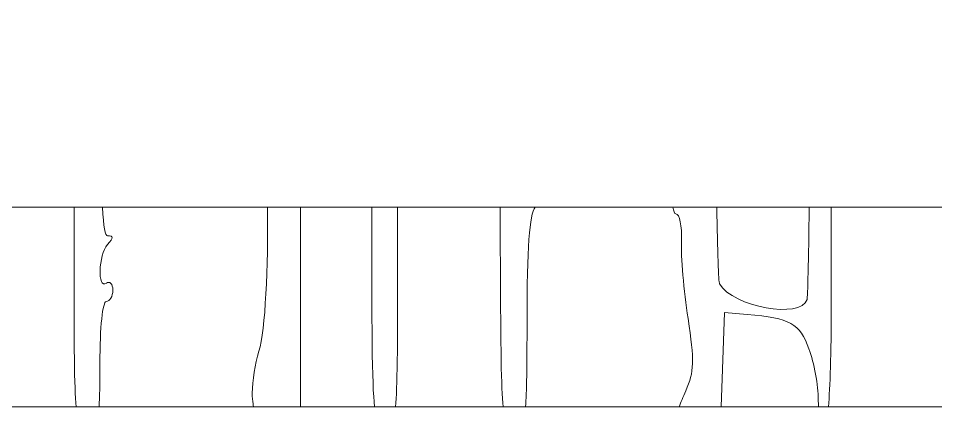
# Model space of a CAD drawing. Header units: centimetres. Extents: x -18.3 to 18.3, y -25.5 to 25.5.
# Drawn here: x -2.336 to -0.498, y -21.176 to -20.398 of the extents above; entities that cross this region are included whole.
import ezdxf

# ---------------------------------------------------------------- set-up
doc = ezdxf.new("R2010")
doc.units = ezdxf.units.CM
doc.header["$MEASUREMENT"] = 0
doc.layers.add('layer 1', color=7, linetype='Continuous')

msp = doc.modelspace()

# ---------------------------------------------------------------- linework, layer by layer
at = {"layer": 'layer 1', "color": 1, "lineweight": 9}
msp.add_open_spline([(-7.46346, -17.77613), (-7.46346, -17.77613), (-3.35372, -15.17736), (-3.35372, -15.17736), (-3.35372, -15.17736), (-3.35372, -15.17736), (0.48334, -15.17736), (0.48334, -15.17736), (0.48334, -15.17736), (0.48334, -15.17736), (0.48334, -14.77747), (0.48334, -14.77747), (0.48334, -14.77747), (0.48334, -14.77747), (-2.71723, -14.77749), (-2.71723, -14.77749), (-2.71723, -14.77749), (-2.71723, -14.77749), (-2.36183, -14.37749), (-2.36183, -14.37749), (-2.36183, -14.37749), (-2.36183, -14.37749), (1.45297, -14.37749), (1.45297, -14.37749), (1.45297, -14.37749), (1.45297, -14.37749), (1.45297, -14.77747), (1.45297, -14.77747), (1.45297, -14.77747), (1.45297, -14.77747), (1.45328, -14.77747), (1.45328, -14.77747), (1.45328, -14.77747), (1.45328, -14.77747), (1.45328, -20.77631), (1.45328, -20.77631), (1.45328, -20.77631), (1.45328, -20.77631), (1.45264, -21.17618), (1.45264, -21.17618), (1.45264, -21.17618), (1.45264, -21.17618), (-2.37277, -21.17618), (-2.37277, -21.17618), (-2.37277, -21.17618), (-2.37277, -21.17618), (-2.72112, -20.77631), (-2.72112, -20.77631), (-2.72112, -20.77631), (-2.72112, -20.77631), (0.48342, -20.77631), (0.48342, -20.77631), (0.48342, -20.77631), (0.48342, -20.77631), (0.48342, -20.37631), (0.48342, -20.37631), (0.48342, -20.37631), (0.48342, -20.37631), (-3.35327, -20.37631), (-3.35327, -20.37631), (-3.35327, -20.37631), (-3.35327, -20.37631), (-7.46346, -17.77613), (-7.46346, -17.77613)], degree=3, knots=[0, 0, 0, 0, 0.0588235, 0.0588235, 0.0588235, 0.0588235, 0.1176471, 0.1176471, 0.1176471, 0.1176471, 0.1764706, 0.1764706, 0.1764706, 0.1764706, 0.2352941, 0.2352941, 0.2352941, 0.2352941, 0.2941176, 0.2941176, 0.2941176, 0.2941176, 0.3529412, 0.3529412, 0.3529412, 0.3529412, 0.4117647, 0.4117647, 0.4117647, 0.4117647, 0.4705882, 0.4705882, 0.4705882, 0.4705882, 0.5294118, 0.5294118, 0.5294118, 0.5294118, 0.5882353, 0.5882353, 0.5882353, 0.5882353, 0.6470588, 0.6470588, 0.6470588, 0.6470588, 0.7058824, 0.7058824, 0.7058824, 0.7058824, 0.7647059, 0.7647059, 0.7647059, 0.7647059, 0.8235294, 0.8235294, 0.8235294, 0.8235294, 0.8823529, 0.8823529, 0.8823529, 0.8823529, 1, 1, 1, 1], dxfattribs=at)
at = {"layer": 'layer 1', "color": 2, "lineweight": 9}
for points, knots in [([(-2.22416, -20.88663), (-2.22416, -21.0564), (-2.22383, -21.1368), (-2.2198, -21.17618), (-2.2198, -21.17618), (-2.2198, -21.17618), (-2.17403, -21.17618), (-2.17403, -21.17618), (-2.17403, -21.17618), (-2.17261, -21.15774), (-2.17231, -21.1306), (-2.17231, -21.08961), (-2.17231, -21.08961), (-2.17231, -21.01649), (-2.16697, -20.96527), (-2.15939, -20.96527), (-2.15939, -20.96527), (-2.15223, -20.96527), (-2.14637, -20.95497), (-2.14637, -20.94239), (-2.14637, -20.94239), (-2.14637, -20.92992), (-2.15223, -20.92373), (-2.15939, -20.92862), (-2.15939, -20.92862), (-2.17784, -20.94153), (-2.17556, -20.87232), (-2.15679, -20.85116), (-2.15679, -20.85116), (-2.14462, -20.8375), (-2.14462, -20.83358), (-2.1569, -20.83358), (-2.1569, -20.83358), (-2.16179, -20.83358), (-2.16503, -20.81645), (-2.1672, -20.77631), (-2.1672, -20.77631), (-2.1672, -20.77631), (-2.22416, -20.77631), (-2.22416, -20.77631), (-2.22416, -20.77631), (-2.22416, -20.77631), (-2.22416, -20.88663), (-2.22416, -20.88663)], [0, 0, 0, 0, 0.0833333, 0.0833333, 0.0833333, 0.0833333, 0.1666667, 0.1666667, 0.1666667, 0.1666667, 0.25, 0.25, 0.25, 0.25, 0.3333333, 0.3333333, 0.3333333, 0.3333333, 0.4166667, 0.4166667, 0.4166667, 0.4166667, 0.5, 0.5, 0.5, 0.5, 0.5833333, 0.5833333, 0.5833333, 0.5833333, 0.6666667, 0.6666667, 0.6666667, 0.6666667, 0.75, 0.75, 0.75, 0.75, 0.8333333, 0.8333333, 0.8333333, 0.8333333, 1, 1, 1, 1]), ([(-1.86701, -21.14885), (-1.86712, -21.15707), (-1.86659, -21.16457), (-1.86551, -21.17065), (-1.86551, -21.17065), (-1.86518, -21.17271), (-1.86473, -21.17434), (-1.86443, -21.17618), (-1.86443, -21.17618), (-1.86443, -21.17618), (-1.77036, -21.17618), (-1.77036, -21.17618), (-1.77036, -21.17618), (-1.77036, -21.17618), (-1.77014, -20.77867), (-1.77014, -20.77867), (-1.77014, -20.77867), (-1.77014, -20.77782), (-1.77014, -20.77718), (-1.77014, -20.77631), (-1.77014, -20.77631), (-1.77014, -20.77631), (-1.83665, -20.77631), (-1.83665, -20.77631), (-1.83665, -20.77631), (-1.83524, -20.89574), (-1.84065, -21.02288), (-1.85379, -21.06509), (-1.85379, -21.06509), (-1.86192, -21.09103), (-1.8669, -21.12377), (-1.86701, -21.14885)], [0, 0, 0, 0, 0.1111111, 0.1111111, 0.1111111, 0.1111111, 0.2222222, 0.2222222, 0.2222222, 0.2222222, 0.3333333, 0.3333333, 0.3333333, 0.3333333, 0.4444444, 0.4444444, 0.4444444, 0.4444444, 0.5555556, 0.5555556, 0.5555556, 0.5555556, 0.6666667, 0.6666667, 0.6666667, 0.6666667, 0.7777778, 0.7777778, 0.7777778, 0.7777778, 1, 1, 1, 1]), ([(-1.62781, -20.77631), (-1.6277, -21.01843), (-1.62728, -21.12997), (-1.62217, -21.17618), (-1.62217, -21.17618), (-1.62217, -21.17618), (-1.58018, -21.17618), (-1.58018, -21.17618), (-1.58018, -21.17618), (-1.57629, -21.13777), (-1.57596, -21.06031), (-1.57596, -20.89976), (-1.57596, -20.89976), (-1.57596, -20.85169), (-1.57607, -20.81167), (-1.57596, -20.77631), (-1.57596, -20.77631), (-1.57596, -20.77631), (-1.62781, -20.77631), (-1.62781, -20.77631)], [0, 0, 0, 0, 0.1666667, 0.1666667, 0.1666667, 0.1666667, 0.3333333, 0.3333333, 0.3333333, 0.3333333, 0.5, 0.5, 0.5, 0.5, 0.6666667, 0.6666667, 0.6666667, 0.6666667, 1, 1, 1, 1]), ([(-1.37027, -20.77631), (-1.37016, -20.81656), (-1.37027, -20.85049), (-1.37005, -20.89574), (-1.37005, -20.89574), (-1.36927, -21.05912), (-1.36853, -21.13744), (-1.3643, -21.17618), (-1.3643, -21.17618), (-1.3643, -21.17618), (-1.3197, -21.17618), (-1.3197, -21.17618), (-1.3197, -21.17618), (-1.31712, -21.14733), (-1.31667, -21.09678), (-1.31667, -21.00477), (-1.31667, -21.00477), (-1.31667, -20.85799), (-1.3119, -20.7904), (-1.30051, -20.77631), (-1.30051, -20.77631), (-1.30051, -20.77631), (-1.37027, -20.77631), (-1.37027, -20.77631)], [0, 0, 0, 0, 0.1428571, 0.1428571, 0.1428571, 0.1428571, 0.2857143, 0.2857143, 0.2857143, 0.2857143, 0.4285714, 0.4285714, 0.4285714, 0.4285714, 0.5714286, 0.5714286, 0.5714286, 0.5714286, 0.7142857, 0.7142857, 0.7142857, 0.7142857, 1, 1, 1, 1]), ([(-1.02451, -20.77631), (-1.02312, -20.78412), (-1.02126, -20.78965), (-1.01865, -20.78965), (-1.01865, -20.78965), (-1.01096, -20.78965), (-1.00596, -20.81394), (-1.00726, -20.84455), (-1.00726, -20.84455), (-1.00857, -20.87469), (-1.0026, -20.94433), (-0.99415, -20.99935), (-0.99415, -20.99935), (-0.98102, -21.08428), (-0.98177, -21.10611), (-0.9986, -21.14429), (-0.9986, -21.14429), (-1.00446, -21.1574), (-1.00857, -21.16749), (-1.01162, -21.17618), (-1.01162, -21.17618), (-1.01162, -21.17618), (-0.92753, -21.17618), (-0.92753, -21.17618), (-0.92753, -21.17618), (-0.92753, -21.17618), (-0.92503, -21.10067), (-0.92503, -21.10067), (-0.92503, -21.10067), (-0.92503, -21.10067), (-0.92125, -20.98719), (-0.92125, -20.98719), (-0.92125, -20.98719), (-0.92125, -20.98719), (-0.8759, -20.99121), (-0.8759, -20.99121), (-0.8759, -20.99121), (-0.78866, -20.99902), (-0.77089, -21.0089), (-0.75189, -21.06042), (-0.75189, -21.06042), (-0.74159, -21.08798), (-0.73323, -21.13388), (-0.73323, -21.16229), (-0.73323, -21.16229), (-0.73323, -21.16729), (-0.7329, -21.17174), (-0.7326, -21.17618), (-0.7326, -21.17618), (-0.7326, -21.17618), (-0.71295, -21.17618), (-0.71295, -21.17618), (-0.71295, -21.17618), (-0.70948, -21.13744), (-0.70732, -21.07073), (-0.70732, -20.97614), (-0.70732, -20.97614), (-0.70732, -20.97614), (-0.70732, -20.77631), (-0.70732, -20.77631), (-0.70732, -20.77631), (-0.70732, -20.77631), (-0.75134, -20.77631), (-0.75134, -20.77631), (-0.75134, -20.77631), (-0.75276, -20.88327), (-0.75428, -20.95714), (-0.7557, -20.96158), (-0.7557, -20.96158), (-0.7685, -21.00077), (-0.90356, -20.97656), (-0.931, -20.93015), (-0.931, -20.93015), (-0.93316, -20.92668), (-0.93491, -20.86341), (-0.93652, -20.77631), (-0.93652, -20.77631), (-0.93652, -20.77631), (-1.02451, -20.77631), (-1.02451, -20.77631)], [0, 0, 0, 0, 0.047619, 0.047619, 0.047619, 0.047619, 0.0952381, 0.0952381, 0.0952381, 0.0952381, 0.1428571, 0.1428571, 0.1428571, 0.1428571, 0.1904762, 0.1904762, 0.1904762, 0.1904762, 0.2380952, 0.2380952, 0.2380952, 0.2380952, 0.2857143, 0.2857143, 0.2857143, 0.2857143, 0.3333333, 0.3333333, 0.3333333, 0.3333333, 0.3809524, 0.3809524, 0.3809524, 0.3809524, 0.4285714, 0.4285714, 0.4285714, 0.4285714, 0.4761905, 0.4761905, 0.4761905, 0.4761905, 0.5238095, 0.5238095, 0.5238095, 0.5238095, 0.5714286, 0.5714286, 0.5714286, 0.5714286, 0.6190476, 0.6190476, 0.6190476, 0.6190476, 0.6666667, 0.6666667, 0.6666667, 0.6666667, 0.7142857, 0.7142857, 0.7142857, 0.7142857, 0.7619048, 0.7619048, 0.7619048, 0.7619048, 0.8095238, 0.8095238, 0.8095238, 0.8095238, 0.8571429, 0.8571429, 0.8571429, 0.8571429, 0.9047619, 0.9047619, 0.9047619, 0.9047619, 1, 1, 1, 1])]:
    msp.add_open_spline(points, degree=3, knots=knots, dxfattribs=at)

doc.saveas('drawing.dxf')
